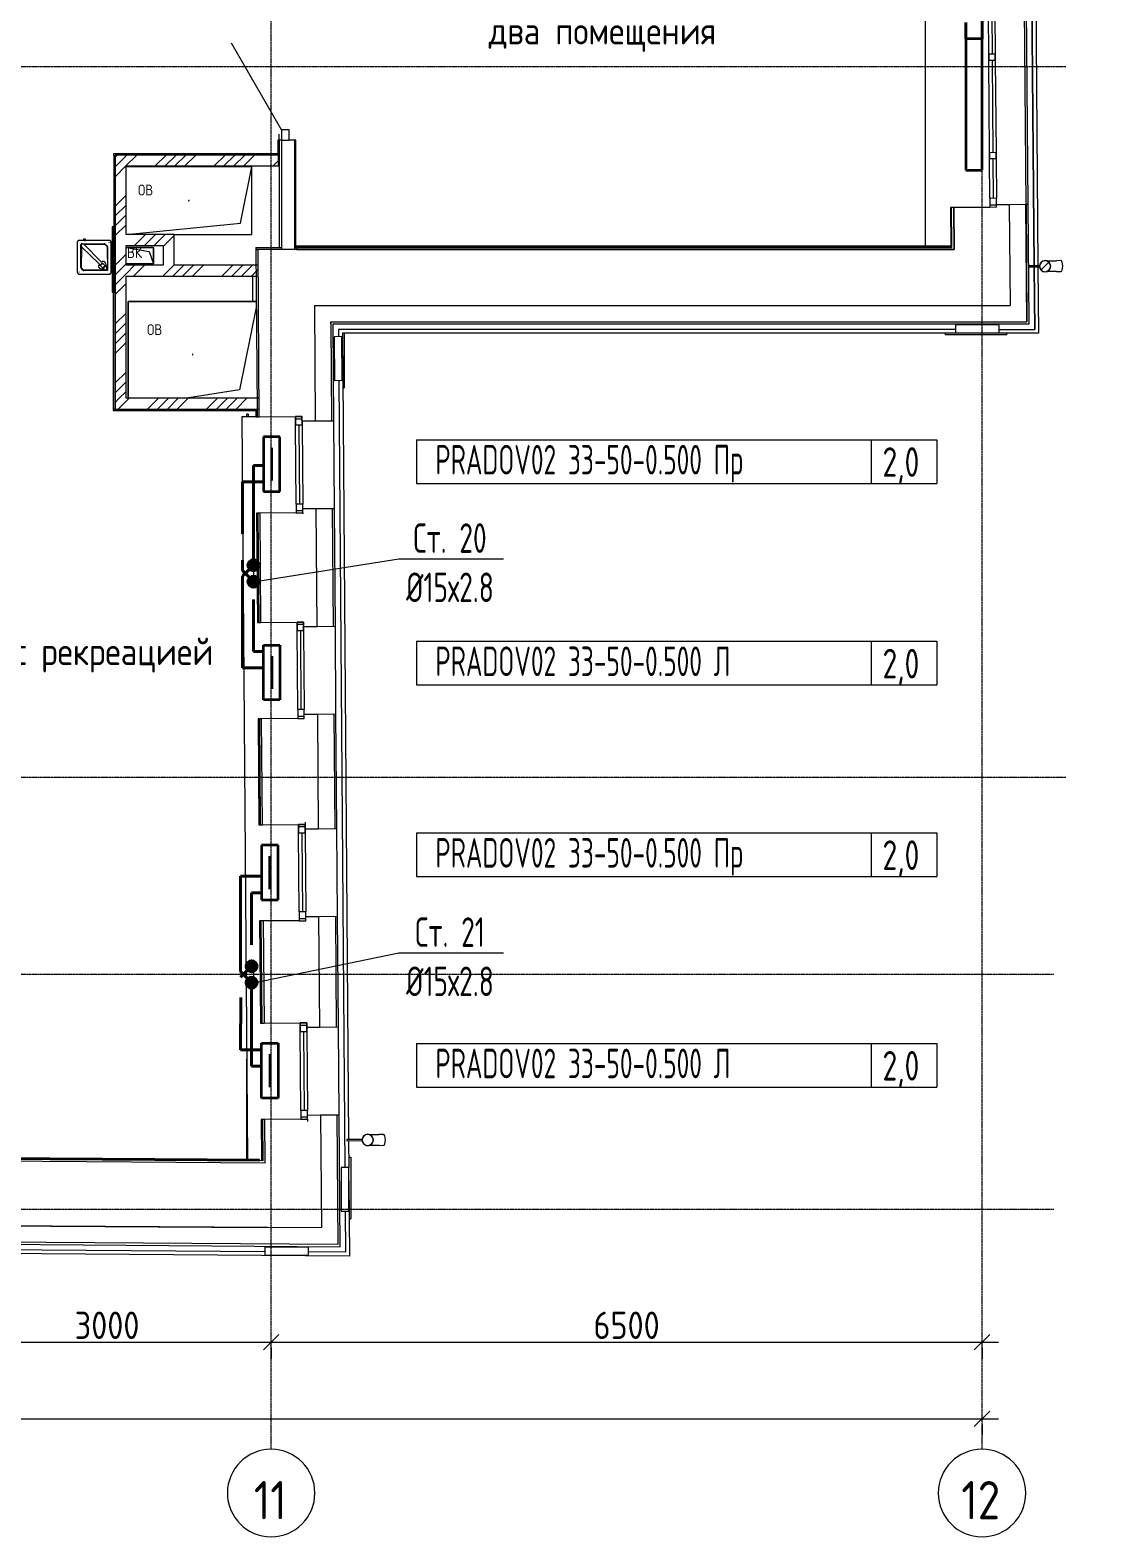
# Model space of a CAD drawing. Header units: millimetres. Extents: x -3929 to 624051, y 52832 to 514950.
# Drawn here: x 217696 to 227394, y 407219 to 420997 of the extents above; entities that cross this region are included whole.
import ezdxf
from ezdxf import colors
from ezdxf.entities.mleader import LeaderData, LeaderLine
from ezdxf.enums import TextEntityAlignment as Align
from ezdxf.math import Vec2, Vec3

# ---------------------------------------------------------------- set-up
doc = ezdxf.new("R2010")
doc.units = ezdxf.units.MM
doc.linetypes.add('ADSK_Линия сетки', pattern=[25, 20, -2.5, 0, -2.5])
doc.linetypes.add('Hidden', pattern=[7.14375, 4.7625, -2.38125])
for name, color, linetype, lineweight in [('_ Окна', 7, 'Continuous', 9), ('Аннотация', 7, 'Continuous', 18), ('Двери', 7, 'Continuous', 9), ('Марки помещений', 7, 'Continuous', 20), ('Обобщенные модели', 7, 'Continuous', 18), ('ОВ-О-Оборудование', 32, 'Continuous', 35), ('ОВ-ТЕКСТ', 7, 'Continuous', 25), ('Окна', 7, 'Continuous', 9), ('Оси', 253, 'Continuous', 9), ('Перекрытие', 7, 'Continuous', 18), ('Размеры', 7, 'Continuous', 9), ('Сантехника', 7, 'Continuous', 18), ('Стены внутренние', 7, 'Continuous', 18), ('Стены наружные', 7, 'Continuous', 18), ('Стены несущие', 7, 'Continuous', 30), ('Стены отделка', 7, 'Continuous', 30), ('Стены перегородки', 7, 'Continuous', 30), ('Стены штриховка', 7, 'Continuous', 9)]:
    doc.layers.add(name, color=color, linetype=linetype, lineweight=lineweight)
for name, color, linetype in [('ПРИБОРЫ', 3, 'Continuous'), ('статистика приборов', 252, 'Continuous'), ('стояки', 7, 'Continuous')]:
    doc.layers.add(name, color=color, linetype=linetype)
doc.layers.add('т11.1', color=1, linetype='Continuous', true_color=0xff0000)
doc.layers.add('т21.1', color=5, linetype='Continuous', true_color=0x0000ff)
doc.styles.add('GOST 2.304', font='CS_Gost2304.shx')
doc.styles.add('GOST Common', font='GOST_Common.ttf', dxfattribs={"width": 0.9, "height": 350})
doc.styles.add('GOST Common_1', font='GOST_Common.ttf', dxfattribs={"width": 0.9, "height": 250})
doc.styles.add('GOST Common_2', font='GOST_Common.ttf', dxfattribs={"width": 0.9, "height": 250})
doc.styles.add('GOST Common_4', font='GOST_Common.ttf', dxfattribs={"width": 0.9, "height": 200})
doc.styles.add('СТИЛЬ', font='simplex.shx', dxfattribs={"width": 0.65})

# ---------------------------------------------------------------- blocks, each defined once
blk = doc.blocks.new('*U2954')
at = {"layer": 'ОВ-О-Оборудование', "color": 32, "ltscale": 0.1, "true_color": 0xcd6928}
for p, q in [((600, 75), (-600, 75)), ((-600, 75), (-600, -75)), ((600, -75), (600, 75)), ((-600, -75), (600, -75))]:
    blk.add_line(p, q, dxfattribs=at)
at = {"layer": 'ОВ-О-Оборудование', "color": 32, "lineweight": 0, "ltscale": 10, "true_color": 0xcd6928, "style": 'GOST 2.304'}
blk.add_attdef('Маркировка', text='', height=180, dxfattribs=at).set_placement((0, -90), align=Align.CENTER)
blk = doc.blocks.new('*U2935')
at = {"layer": 'ОВ-О-Оборудование', "color": 32, "ltscale": 0.1, "true_color": 0xcd6928}
for p, q in [((250, 75), (-250, 75)), ((-250, 75), (-250, -75)), ((-150, 0), (150, 0)), ((250, -75), (250, 75)), ((-250, -75), (250, -75))]:
    blk.add_line(p, q, dxfattribs=at)
blk = doc.blocks.new('_Oblique')
at = {"color": 0, "linetype": 'ByBlock', "lineweight": -2}
blk.add_line((-0.5, -0.5), (0.5, 0.5), dxfattribs=at)
blk = doc.blocks.new('4 этаж')
at = {"layer": '_ Окна', "color": 253, "lineweight": 0}
for p, q in [((417226, 10923), (417229, 10563)), ((417199, 10563), (417259, 10564)), ((417199, 10503), (417199, 10563)), ((417259, 10504), (417199, 10503)), ((417229, 10503), (417236, 9663)), ((417259, 10564), (417259, 10504)), ((417206, 9663), (417266, 9664)), ((417206, 9603), (417206, 9663)), ((417266, 9664), (417266, 9604)), ((417266, 9604), (417206, 9603)), ((417236, 9603), (417239, 9243)), ((417269, 9244), (417209, 9243)), ((417209, 9243), (417210, 9163)), ((417270, 9164), (417269, 9244)), ((417210, 9183), (417270, 9184)), ((417210, 9163), (417270, 9164)), ((410861, 7168), (410860, 7248)), ((410860, 7248), (410920, 7248)), ((410861, 7228), (410921, 7228)), ((410921, 7168), (410861, 7168)), ((410891, 7168), (410897, 6448)), ((410920, 7248), (410921, 7168)), ((410927, 6448), (410867, 6448)), ((410867, 6448), (410867, 6368)), ((410867, 6388), (410927, 6388)), ((410867, 6368), (410927, 6368)), ((410927, 6368), (410927, 6448)), ((410875, 5288), (410875, 5368)), ((410875, 5368), (410935, 5368)), ((410875, 5348), (410935, 5348)), ((410935, 5288), (410875, 5288)), ((410905, 5288), (410911, 4568)), ((410935, 5368), (410935, 5288)), ((410941, 4568), (410881, 4568)), ((410881, 4568), (410881, 4488)), ((410941, 4488), (410941, 4568)), ((410881, 4508), (410941, 4508)), ((410881, 4488), (410941, 4488)), ((410889, 3438), (410889, 3518)), ((410889, 3518), (410949, 3518)), ((410889, 3498), (410949, 3498)), ((410949, 3518), (410949, 3438)), ((410949, 3438), (410889, 3438)), ((410919, 3438), (410925, 2718)), ((410955, 2718), (410895, 2718)), ((410895, 2718), (410895, 2638)), ((410895, 2658), (410955, 2658)), ((410895, 2638), (410955, 2638)), ((410955, 2638), (410955, 2718)), ((410903, 1623), (410903, 1703)), ((410903, 1703), (410963, 1703)), ((410903, 1683), (410963, 1683)), ((410963, 1703), (410963, 1623)), ((410963, 1623), (410903, 1623)), ((410933, 1623), (410939, 903)), ((410969, 903), (410909, 903)), ((410909, 903), (410909, 823)), ((410909, 843), (410969, 843)), ((410969, 823), (410969, 903)), ((410909, 823), (410969, 823))]:
    blk.add_line(p, q, dxfattribs=at)
at = {"layer": 'Двери', "color": 253, "lineweight": 0}
for p, q in [((410732, 9870), (410275, 10662)), ((410802, 9870), (410732, 9870)), ((410732, 9870), (410732, 9775)), ((410802, 9775), (410802, 9870)), ((410732, 9775), (410802, 9775))]:
    blk.add_line(p, q, dxfattribs=at)
at = {"layer": 'Обобщенные модели', "color": 253, "lineweight": 0}
for p, q in [((410461, 9532), (409311, 9532)), ((410461, 9532), (409311, 9532)), ((410358, 9015), (410461, 9532)), ((410461, 8912), (410461, 9532)), ((410461, 8912), (410461, 9532)), ((409311, 8912), (410358, 9015)), ((409751, 8912), (410461, 8912)), ((409751, 8912), (410461, 8912)), ((409311, 8794), (409561, 8794)), ((409311, 8794), (409524, 8757)), ((409561, 8794), (409311, 8794)), ((409524, 8757), (409561, 8644)), ((409561, 8794), (409561, 8644)), ((409561, 8644), (409561, 8794)), ((409561, 8644), (409311, 8644)), ((409311, 8644), (409561, 8644)), ((417544, 8626), (417542, 8626)), ((417542, 8616), (417544, 8616)), ((417663, 8627), (417564, 8626)), ((417564, 8616), (417664, 8617)), ((417727, 8673), (417728, 8673)), ((417728, 8673), (417731, 8673)), ((417730, 8573), (417728, 8573)), ((417733, 8573), (417730, 8573)), ((417731, 8673), (417734, 8673)), ((417736, 8573), (417733, 8573)), ((417734, 8673), (417737, 8673)), ((417739, 8573), (417736, 8573)), ((417737, 8673), (417740, 8673)), ((417742, 8573), (417739, 8573)), ((417740, 8673), (417744, 8673)), ((417746, 8573), (417742, 8573)), ((417744, 8673), (417747, 8673)), ((417750, 8573), (417746, 8573)), ((417747, 8673), (417751, 8673)), ((417754, 8573), (417750, 8573)), ((417751, 8673), (417755, 8673)), ((417758, 8573), (417754, 8573)), ((417755, 8673), (417759, 8673)), ((417762, 8573), (417758, 8573)), ((417759, 8673), (417764, 8673)), ((417766, 8573), (417762, 8573)), ((417764, 8673), (417768, 8673)), ((417771, 8573), (417766, 8573)), ((417768, 8673), (417773, 8673)), ((417776, 8573), (417771, 8573)), ((417773, 8673), (417778, 8673)), ((417781, 8573), (417776, 8573)), ((417778, 8673), (417783, 8673)), ((417786, 8573), (417781, 8573)), ((417783, 8673), (417788, 8673)), ((417791, 8573), (417786, 8573)), ((417788, 8673), (417793, 8673)), ((417796, 8573), (417791, 8573)), ((417793, 8673), (417799, 8673)), ((417802, 8573), (417796, 8573)), ((417799, 8673), (417804, 8673)), ((417807, 8573), (417802, 8573)), ((417804, 8673), (417810, 8673)), ((417813, 8573), (417807, 8573)), ((417810, 8673), (417815, 8673)), ((417818, 8573), (417813, 8573)), ((417815, 8673), (417818, 8673)), ((417860, 8674), (417818, 8673)), ((417818, 8573), (417861, 8574)), ((409331, 7415), (409331, 8300)), ((409331, 8300), (410502, 8300)), ((410502, 8300), (409331, 8300)), ((409331, 8300), (409331, 7415)), ((410503, 8259), (410349, 7492)), ((410349, 7492), (409863, 7415)), ((411470, 637), (411331, 636)), ((411331, 636), (411331, 626)), ((411331, 626), (411470, 627)), ((411533, 683), (411535, 683)), ((411536, 583), (411534, 583)), ((411535, 683), (411537, 683)), ((411539, 583), (411536, 583)), ((411537, 683), (411540, 683)), ((411542, 583), (411539, 583)), ((411540, 683), (411543, 683)), ((411545, 583), (411542, 583)), ((411543, 683), (411547, 683)), ((411549, 583), (411545, 583)), ((411547, 683), (411550, 683)), ((411552, 583), (411549, 583)), ((411550, 683), (411554, 683)), ((411556, 583), (411552, 583)), ((411554, 683), (411558, 683)), ((411560, 583), (411556, 583)), ((411558, 683), (411562, 683)), ((411564, 583), (411560, 583)), ((411562, 683), (411566, 683)), ((411568, 583), (411564, 583)), ((411566, 683), (411570, 683)), ((411573, 583), (411568, 583)), ((411570, 683), (411575, 683)), ((411577, 583), (411573, 583)), ((411575, 683), (411579, 683)), ((411582, 583), (411577, 583)), ((411579, 683), (411584, 683)), ((411587, 583), (411582, 583)), ((411584, 683), (411589, 683)), ((411592, 583), (411587, 583)), ((411589, 683), (411594, 683)), ((411597, 583), (411592, 583)), ((411594, 683), (411600, 683)), ((411603, 583), (411597, 583)), ((411600, 683), (411605, 683)), ((411608, 583), (411603, 583)), ((411605, 683), (411610, 683)), ((411613, 583), (411608, 583)), ((411610, 683), (411616, 683)), ((411619, 583), (411613, 583)), ((411616, 683), (411622, 683)), ((411625, 583), (411619, 583)), ((411622, 683), (411624, 683)), ((411666, 684), (411624, 683)), ((411625, 583), (411667, 584))]:
    blk.add_line(p, q, dxfattribs=at)
at = {"layer": 'Обобщенные модели', "color": 253, "linetype": 'Continuous', "lineweight": 0}
blk.add_line((417678, 8590), (417748, 8659), dxfattribs=at)
at = {"layer": 'Обобщенные модели', "color": 253, "lineweight": 0}
for centre, radius, start, end in [((409886, 9222), 2.5, 90, 270), ((409886, 9222), 2.5, 90, 195), ((409886, 9222), 2.5, 270, 90), ((409886, 9222), 2.5, 330, 90), ((409886, 9222), 2.5, 285, 300), ((409436, 8719), 2.5, 90, 270), ((409436, 8719), 2.5, 105, 180), ((409436, 8719), 2.5, 210, 270), ((409436, 8719), 2.5, 270, 90), ((409436, 8719), 2.5, 330, 75), ((417714, 8622), 52, 0.4634, 180.4634), ((417714, 8622), 52, 180.4634, 0.4634), ((417714, 8622), 50, 0.4634, 180.4634), ((417714, 8622), 50, 180.4634, 0.4634), ((409921, 7815), 2.5, 0, 180), ((409921, 7815), 2.5, 120, 180), ((409921, 7815), 2.5, 180, 0), ((409921, 7815), 2.5, 240, 345), ((409921, 7815), 2.5, 15, 90), ((411521, 633), 52, 0.4348, 180.4348), ((411521, 633), 52, 180.4348, 0.4348), ((411521, 633), 50, 0.4348, 180.4348), ((411521, 633), 50, 180.4348, 0.4348)]:
    blk.add_arc(centre, radius, start, end, dxfattribs=at)
for centre, start_param, end_param in [((417860, 8624), 4.712389, 6.283185), ((417860, 8624), 3.141593, 4.712389), ((411667, 634), 4.712389, 6.283185), ((411667, 634), 3.141593, 4.712389)]:
    blk.add_ellipse(centre, major_axis=(-0.4, 50), ratio=0.309017, start_param=start_param, end_param=end_param, dxfattribs=at)
at = {"layer": 'Окна', "color": 253, "lineweight": 0}
for p, q in [((417199, 10563), (417196, 10923)), ((417256, 10924), (417259, 10564)), ((417199, 10563), (417199, 10503)), ((417206, 9663), (417199, 10503)), ((417259, 10504), (417259, 10564)), ((417259, 10504), (417266, 9664)), ((417206, 9663), (417206, 9603)), ((417266, 9604), (417266, 9664)), ((417209, 9243), (417206, 9603)), ((417266, 9604), (417269, 9244)), ((417209, 9243), (417210, 9163)), ((417270, 9164), (417269, 9244)), ((417210, 9163), (417270, 9164)), ((410920, 7248), (410860, 7248)), ((410860, 7248), (410861, 7168)), ((410867, 6448), (410861, 7168)), ((410921, 7168), (410920, 7248)), ((410921, 7168), (410927, 6448)), ((410867, 6448), (410867, 6368)), ((410867, 6368), (410927, 6368)), ((410927, 6368), (410927, 6448)), ((410935, 5368), (410875, 5368)), ((410875, 5368), (410875, 5288)), ((410881, 4568), (410875, 5288)), ((410935, 5288), (410935, 5368)), ((410935, 5288), (410941, 4568)), ((410881, 4568), (410881, 4488)), ((410941, 4488), (410941, 4568)), ((410881, 4488), (410941, 4488)), ((410949, 3518), (410889, 3518)), ((410889, 3518), (410889, 3438)), ((410949, 3438), (410949, 3518)), ((410895, 2718), (410889, 3438)), ((410949, 3438), (410955, 2718)), ((410895, 2718), (410895, 2638)), ((410895, 2638), (410955, 2638)), ((410955, 2638), (410955, 2718)), ((410963, 1703), (410903, 1703)), ((410903, 1703), (410903, 1623)), ((410963, 1623), (410963, 1703)), ((410909, 903), (410903, 1623)), ((410963, 1623), (410969, 903)), ((410909, 903), (410909, 823)), ((410969, 823), (410969, 903)), ((410909, 823), (410969, 823))]:
    blk.add_line(p, q, dxfattribs=at)
at = {"layer": 'Оси', "color": 253, "linetype": 'ADSK_Линия сетки', "lineweight": 0}
for p, q in [((410638, -2196), (410638, 46378)), ((417138, -2196), (417138, 46378)), ((351674, 10450), (417904, 10450)), ((351674, 3950), (417904, 3950)), ((351674, 2150), (417793, 2150)), ((351674, 0), (417793, 0))]:
    blk.add_line(p, q, dxfattribs=at)
at = {"layer": 'Оси', "color": 253, "lineweight": 0}
for centre, start, end in [((410638, -2596), 0, 180), ((417138, -2596), 0, 180), ((410638, -2596), 180, 0), ((417138, -2596), 180, 0)]:
    blk.add_arc(centre, 400, start, end, dxfattribs=at)
at = {"layer": 'Перекрытие', "color": 253, "lineweight": 0}
for p, q in [((416618, 14861), (416618, 8806)), ((410712, 9775), (410712, 9830)), ((416863, 9159), (416863, 9163)), ((416863, 9163), (417210, 9163)), ((410472, 8300), (410471, 8532)), ((410498, 7245), (410370, 7244)), ((410370, 7244), (410422, 454))]:
    blk.add_line(p, q, dxfattribs=at)
at = {"layer": 'Размеры', "color": 253, "lineweight": 0}
for p, q in [((407488, -1217), (410788, -1217)), ((410488, -1217), (417288, -1217)), ((410638, -1267), (410638, -1367)), ((410638, -1267), (410638, -1367)), ((417138, -1267), (417138, -1367)), ((355138, -1917), (417288, -1917)), ((417138, -1967), (417138, -2067))]:
    blk.add_line(p, q, dxfattribs=at)
at = {"layer": 'Сантехника', "color": 253, "lineweight": 0}
for p, q in [((408867, 8844), (408866, 8843)), ((408866, 8843), (408866, 8842)), ((408866, 8842), (408866, 8841)), ((408866, 8841), (408866, 8840)), ((408866, 8840), (408866, 8839)), ((408866, 8839), (408866, 8839)), ((408866, 8839), (408866, 8838)), ((408866, 8838), (408866, 8570)), ((408868, 8847), (408867, 8846)), ((408867, 8846), (408867, 8845)), ((408867, 8845), (408867, 8844)), ((408867, 8844), (408867, 8844)), ((408869, 8848), (408868, 8848)), ((408868, 8848), (408868, 8847)), ((408870, 8850), (408869, 8850)), ((408869, 8850), (408869, 8849)), ((408869, 8849), (408869, 8848)), ((408871, 8852), (408870, 8851)), ((408870, 8851), (408870, 8850)), ((408872, 8853), (408871, 8852)), ((408871, 8852), (408871, 8852)), ((408873, 8854), (408872, 8853)), ((408874, 8855), (408873, 8854)), ((408873, 8854), (408873, 8854)), ((408875, 8856), (408874, 8855)), ((408874, 8855), (408874, 8855)), ((408876, 8856), (408875, 8856)), ((408877, 8857), (408876, 8856)), ((408878, 8857), (408877, 8857)), ((408877, 8857), (408877, 8857)), ((408879, 8858), (408878, 8857)), ((408880, 8858), (408879, 8858)), ((408881, 8859), (408880, 8858)), ((408880, 8858), (408880, 8858)), ((408882, 8859), (408881, 8859)), ((408883, 8859), (408882, 8859)), ((408884, 8859), (408883, 8859)), ((408885, 8859), (408884, 8859)), ((408886, 8859), (408885, 8859)), ((408885, 8859), (408885, 8859)), ((408885, 8841), (408887, 8841)), ((408887, 8859), (408886, 8859)), ((409155, 8859), (408887, 8859)), ((408899, 8611), (408899, 8820)), ((408901, 8820), (408901, 8812)), ((408908, 8828), (409112, 8828)), ((408908, 8828), (408909, 8827)), ((408909, 8827), (408908, 8828)), ((408911, 8827), (408908, 8827)), ((408912, 8827), (408911, 8827)), ((408913, 8827), (408912, 8827)), ((408912, 8827), (408912, 8827)), ((408914, 8827), (408913, 8827)), ((408927, 8822), (408914, 8827)), ((408914, 8827), (408914, 8827)), ((408914, 8827), (408914, 8827)), ((408921, 8859), (408920, 8859)), ((408921, 8869), (408921, 8869)), ((408921, 8869), (408921, 8868)), ((408931, 8869), (408921, 8869)), ((408931, 8869), (408921, 8869)), ((408921, 8868), (408921, 8868)), ((408921, 8868), (408921, 8867)), ((408931, 8868), (408921, 8868)), ((408931, 8868), (408921, 8868)), ((408921, 8867), (408921, 8867)), ((408921, 8867), (408921, 8866)), ((408931, 8867), (408921, 8867)), ((408931, 8867), (408921, 8867)), ((408921, 8866), (408921, 8865)), ((408931, 8866), (408921, 8866)), ((408921, 8865), (408921, 8865)), ((408921, 8865), (408921, 8864)), ((408931, 8865), (408921, 8865)), ((408931, 8865), (408921, 8865)), ((408921, 8864), (408921, 8864)), ((408921, 8864), (408921, 8863)), ((408931, 8864), (408921, 8864)), ((408931, 8864), (408921, 8864)), ((408921, 8863), (408921, 8862)), ((408931, 8863), (408921, 8863)), ((408921, 8862), (408921, 8862)), ((408921, 8862), (408921, 8861)), ((408931, 8862), (408921, 8862)), ((408931, 8862), (408921, 8862)), ((408921, 8861), (408921, 8861)), ((408921, 8861), (408921, 8860)), ((408931, 8861), (408921, 8861)), ((408931, 8861), (408921, 8861)), ((408921, 8860), (408921, 8859)), ((408931, 8860), (408921, 8860)), ((408921, 8859), (408922, 8859)), ((408923, 8869), (408931, 8869)), ((408928, 8859), (408925, 8859)), ((408927, 8822), (409112, 8824)), ((409083, 8661), (408927, 8822)), ((408928, 8859), (408933, 8859)), ((408928, 8859), (408933, 8859)), ((408931, 8869), (408938, 8869)), ((408940, 8869), (408931, 8869)), ((408940, 8869), (408931, 8869)), ((408940, 8868), (408931, 8868)), ((408940, 8868), (408931, 8868)), ((408940, 8867), (408931, 8867)), ((408940, 8867), (408931, 8867)), ((408940, 8866), (408931, 8866)), ((408940, 8865), (408931, 8865)), ((408940, 8865), (408931, 8865)), ((408940, 8864), (408931, 8864)), ((408940, 8864), (408931, 8864)), ((408940, 8863), (408931, 8863)), ((408940, 8862), (408931, 8862)), ((408940, 8862), (408931, 8862)), ((408940, 8861), (408931, 8861)), ((408940, 8861), (408931, 8861)), ((408940, 8860), (408931, 8860)), ((408936, 8859), (408933, 8859)), ((408939, 8859), (408940, 8859)), ((408940, 8869), (408940, 8869)), ((408940, 8868), (408940, 8869)), ((408940, 8868), (408940, 8868)), ((408940, 8867), (408940, 8868)), ((408940, 8867), (408940, 8867)), ((408940, 8866), (408940, 8867)), ((408940, 8865), (408940, 8866)), ((408940, 8865), (408940, 8865)), ((408940, 8864), (408940, 8865)), ((408940, 8864), (408940, 8864)), ((408940, 8863), (408940, 8864)), ((408940, 8862), (408940, 8863)), ((408940, 8862), (408940, 8862)), ((408940, 8861), (408940, 8862)), ((408940, 8861), (408940, 8861)), ((408940, 8860), (408940, 8861)), ((408940, 8859), (408940, 8860)), ((408942, 8859), (408940, 8859)), ((409119, 8821), (409136, 8805)), ((409122, 8824), (409139, 8808)), ((409156, 8859), (409155, 8859)), ((409155, 8859), (409155, 8859)), ((409157, 8859), (409156, 8859)), ((409158, 8859), (409157, 8859)), ((409159, 8859), (409158, 8859)), ((409158, 8839), (409158, 8841)), ((409160, 8859), (409159, 8859)), ((409159, 8859), (409159, 8859)), ((409159, 8841), (409161, 8841)), ((409161, 8859), (409160, 8859)), ((409162, 8858), (409161, 8859)), ((409161, 8841), (409161, 8840)), ((409163, 8858), (409162, 8858)), ((409164, 8857), (409163, 8858)), ((409163, 8858), (409163, 8858)), ((409165, 8857), (409164, 8857)), ((409166, 8857), (409165, 8857)), ((409166, 8856), (409166, 8857)), ((409167, 8856), (409166, 8856)), ((409168, 8855), (409167, 8856)), ((409169, 8854), (409168, 8855)), ((409168, 8855), (409168, 8855)), ((409170, 8853), (409169, 8854)), ((409171, 8852), (409170, 8853)), ((409170, 8853), (409170, 8853)), ((409172, 8851), (409171, 8852)), ((409171, 8852), (409171, 8852)), ((409172, 8850), (409172, 8851)), ((409173, 8850), (409172, 8850)), ((409173, 8849), (409173, 8850)), ((409174, 8848), (409173, 8849)), ((409174, 8847), (409174, 8848)), ((409175, 8846), (409174, 8847)), ((409174, 8847), (409174, 8847)), ((409175, 8845), (409175, 8846)), ((409175, 8844), (409175, 8845)), ((409175, 8843), (409175, 8844)), ((409176, 8843), (409175, 8843)), ((409176, 8842), (409176, 8843)), ((409176, 8841), (409176, 8842)), ((409176, 8840), (409176, 8841)), ((409176, 8839), (409176, 8840)), ((409176, 8838), (409176, 8839)), ((409176, 8570), (409176, 8838)), ((408901, 8812), (408901, 8812)), ((408901, 8812), (408901, 8811)), ((408901, 8811), (408901, 8810)), ((408901, 8810), (408901, 8810)), ((408901, 8810), (408901, 8810)), ((408901, 8810), (408901, 8809)), ((408901, 8809), (408906, 8797)), ((408904, 8611), (408906, 8797)), ((408906, 8797), (409065, 8643)), ((409139, 8798), (409141, 8585)), ((409143, 8798), (409143, 8583)), ((408866, 8570), (408866, 8570)), ((408866, 8570), (408866, 8569)), ((408866, 8569), (408866, 8568)), ((408866, 8568), (408866, 8567)), ((408866, 8567), (408866, 8566)), ((408866, 8566), (408867, 8565)), ((408867, 8565), (408867, 8565)), ((408867, 8565), (408867, 8564)), ((408867, 8564), (408867, 8563)), ((408867, 8563), (408868, 8562)), ((408868, 8562), (408868, 8561)), ((408868, 8561), (408868, 8561)), ((408868, 8561), (408869, 8560)), ((408869, 8560), (408869, 8559)), ((408869, 8559), (408870, 8559)), ((408870, 8559), (408870, 8558)), ((408870, 8558), (408871, 8557)), ((408871, 8557), (408871, 8557)), ((408871, 8557), (408872, 8556)), ((408872, 8556), (408872, 8555)), ((408872, 8555), (408873, 8555)), ((408873, 8555), (408874, 8554)), ((408874, 8554), (408874, 8554)), ((408874, 8554), (408875, 8553)), ((408875, 8553), (408876, 8553)), ((408876, 8553), (408876, 8552)), ((408876, 8552), (408877, 8552)), ((408877, 8552), (408878, 8552)), ((408878, 8552), (408879, 8551)), ((408879, 8551), (408879, 8551)), ((408879, 8551), (408880, 8551)), ((408880, 8551), (408881, 8550)), ((408881, 8569), (408881, 8568)), ((408881, 8550), (408882, 8550)), ((408883, 8567), (408882, 8567)), ((408882, 8550), (408883, 8550)), ((408883, 8550), (408883, 8550)), ((408883, 8550), (408884, 8550)), ((408884, 8570), (408884, 8568)), ((408884, 8550), (408885, 8550)), ((408885, 8550), (408886, 8549)), ((408886, 8549), (408887, 8549)), ((408887, 8549), (409155, 8549)), ((408887, 8549), (408887, 8549)), ((408917, 8587), (408904, 8601)), ((408920, 8590), (408906, 8604)), ((409141, 8585), (408927, 8587)), ((409143, 8583), (408927, 8583)), ((409071, 8604), (409104, 8589)), ((409075, 8631), (409079, 8636)), ((409075, 8630), (409075, 8631)), ((409075, 8629), (409075, 8630)), ((409075, 8628), (409075, 8629)), ((409075, 8629), (409075, 8629)), ((409075, 8628), (409078, 8625)), ((409076, 8628), (409075, 8628)), ((409079, 8625), (409076, 8628)), ((409079, 8636), (409084, 8642)), ((409084, 8642), (409089, 8646)), ((409096, 8609), (409088, 8616)), ((409089, 8646), (409095, 8650)), ((409095, 8650), (409096, 8650)), ((409096, 8650), (409096, 8650)), ((409096, 8650), (409097, 8650)), ((409097, 8607), (409096, 8609)), ((409100, 8647), (409097, 8650)), ((409097, 8650), (409097, 8650)), ((409097, 8650), (409098, 8650)), ((409106, 8598), (409097, 8607)), ((409098, 8650), (409100, 8647)), ((409107, 8594), (409102, 8610)), ((409103, 8611), (409114, 8623)), ((409115, 8621), (409104, 8609)), ((409104, 8608), (409108, 8593)), ((409107, 8594), (409108, 8593)), ((409108, 8639), (409111, 8635)), ((409108, 8592), (409124, 8589)), ((409109, 8638), (409117, 8630)), ((409115, 8623), (409131, 8619)), ((409132, 8618), (409116, 8622)), ((409117, 8630), (409118, 8628)), ((409118, 8628), (409127, 8619)), ((409137, 8621), (409122, 8655)), ((409125, 8589), (409137, 8601)), ((409132, 8618), (409131, 8619)), ((409137, 8602), (409133, 8618)), ((409141, 8585), (409143, 8583)), ((409155, 8549), (409156, 8549)), ((409157, 8567), (409156, 8567)), ((409156, 8549), (409157, 8549)), ((409157, 8549), (409158, 8550)), ((409158, 8550), (409158, 8550)), ((409158, 8550), (409159, 8550)), ((409159, 8550), (409160, 8550)), ((409160, 8550), (409161, 8550)), ((409161, 8550), (409162, 8550)), ((409162, 8550), (409162, 8551)), ((409162, 8551), (409163, 8551)), ((409163, 8551), (409164, 8551)), ((409164, 8551), (409165, 8552)), ((409165, 8552), (409166, 8553)), ((409165, 8552), (409165, 8552)), ((409166, 8553), (409167, 8553)), ((409167, 8553), (409168, 8554)), ((409168, 8554), (409169, 8555)), ((409168, 8554), (409168, 8554)), ((409169, 8555), (409170, 8556)), ((409169, 8555), (409169, 8555)), ((409170, 8556), (409171, 8556)), ((409171, 8557), (409172, 8558)), ((409171, 8556), (409171, 8557)), ((409172, 8558), (409173, 8559)), ((409172, 8558), (409172, 8558)), ((409173, 8560), (409174, 8561)), ((409173, 8559), (409173, 8560)), ((409174, 8562), (409175, 8563)), ((409174, 8561), (409174, 8562)), ((409174, 8561), (409174, 8561)), ((409175, 8565), (409176, 8566)), ((409175, 8564), (409175, 8565)), ((409175, 8563), (409175, 8564)), ((409175, 8564), (409175, 8564)), ((409176, 8569), (409176, 8570)), ((409176, 8570), (409176, 8570)), ((409176, 8568), (409176, 8569)), ((409176, 8569), (409176, 8569)), ((409176, 8567), (409176, 8568)), ((409176, 8566), (409176, 8567))]:
    blk.add_line(p, q, dxfattribs=at)
for centre, radius, start, end in [((408887, 8838), 21, 143.4282, 180), ((408887, 8838), 21, 113.6771, 135.815), ((408884, 8844), 13, 122.0346, 132.0601), ((408887, 8838), 21, 102.5039, 111.3737), ((408887, 8838), 21, 90, 97.6172), ((408908, 8820), 8.25, 90, 180), ((408908, 8820), 7.05, 90, 180), ((409112, 8814), 14, 45, 90), ((409155, 8838), 21, 50.284, 90), ((409155, 8838), 21, 23.6771, 45.815), ((409155, 8838), 21, 12.5039, 21.3737), ((409155, 8838), 21, 0, 7.6172), ((409129, 8798), 14, 0, 45), ((408887, 8570), 21, 180, 187.6172), ((408887, 8570), 21, 192.5039, 201.3737), ((408887, 8570), 21, 203.6771, 225.815), ((408887, 8570), 21, 230.284, 270), ((408913, 8611), 14, 180, 225), ((408927, 8597), 14, 225, 270), ((409155, 8570), 21, 270, 277.6172), ((409155, 8570), 21, 282.5039, 291.3737), ((409155, 8570), 21, 293.6771, 315.815), ((409158, 8565), 13, 302.0346, 312.0601), ((409155, 8570), 21, 323.9012, 0)]:
    blk.add_arc(centre, radius, start, end, dxfattribs=at)
for centre, major_axis, ratio, start_param, end_param in [((409102, 8624), (22.7, 22.7), 0.669131, 1.125389, 2.016204), ((409081, 8627), (2.12, 2.12), 0.669131, 2.016204, 3.199065), ((408857, 8386), (231, 231), 0.669131, 0, 0.057472), ((409098, 8645), (2.12, 2.12), 0.669131, 6.225713, 7.408574), ((409340, 8869), (231, 231), 0.669131, 3.08412, 3.141593), ((409103, 8610), (0.707, 0.707), 0.951057, 1.595877, 2.643074), ((409104, 8609), (0.707, 0.707), 0.951057, 1.595877, 2.643074), ((409120, 8605), (10.9, 10.9), 0.951057, 1.570796, 4.712389), ((409109, 8593), (0.691, 0.691), 0.951057, 2.643074, 3.690272), ((409120, 8605), (10.9, 10.9), 0.951057, 4.712389, 7.853982), ((409115, 8622), (0.707, 0.707), 0.951057, 0.548679, 1.595877), ((409116, 8621), (0.707, 0.707), 0.951057, 0.548679, 1.595877), ((409124, 8590), (0.707, 0.707), 0.951057, 3.690272, 4.737469), ((409132, 8617), (0.707, 0.707), 0.951057, 5.784667, 6.831864), ((409136, 8602), (0.707, 0.707), 0.951057, 4.737469, 5.784667)]:
    blk.add_ellipse(centre, major_axis=major_axis, ratio=ratio, start_param=start_param, end_param=end_param, dxfattribs=at)
for points in [[(409112, 8824), (409113, 8824), (409115, 8824), (409117, 8823), (409119, 8822), (409119, 8821)], [(409136, 8805), (409136, 8805), (409137, 8803), (409138, 8801), (409138, 8799), (409139, 8798)], [(408906, 8604), (408906, 8604), (408905, 8606), (408904, 8608), (408904, 8610), (408904, 8611)], [(408927, 8587), (408926, 8587), (408925, 8587), (408922, 8588), (408921, 8589), (408920, 8590)], [(409060, 8618), (409060, 8617), (409061, 8614), (409063, 8610), (409067, 8606), (409069, 8605), (409071, 8604)], [(409122, 8655), (409121, 8656), (409119, 8659), (409116, 8662), (409112, 8665), (409107, 8666), (409102, 8666), (409098, 8666), (409093, 8664), (409091, 8662), (409090, 8661)]]:
    blk.add_open_spline(points, degree=3, dxfattribs=at)
for points, knots in [([(409065, 8636), (409064, 8635), (409062, 8632), (409060, 8628), (409059, 8623), (409059, 8620), (409059, 8619)], [-1, -1, -1, -1, -0.875, -0.75, -0.625, -0.5186989, -0.5186989, -0.5186989, -0.5186989]), ([(409065, 8643), (409066, 8642), (409066, 8641), (409066, 8639), (409066, 8638), (409066, 8637), (409065, 8636)], [-1, -1, -1, -1, -0.666667, -0.5, -0.333333, 0, 0, 0, 0]), ([(409090, 8661), (409089, 8660), (409088, 8660), (409086, 8659), (409085, 8660), (409084, 8660), (409083, 8661)], [-1, -1, -1, -1, -0.666667, -0.5, -0.333333, 0, 0, 0, 0]), ([(409104, 8589), (409106, 8588), (409110, 8587), (409117, 8586), (409121, 8588), (409124, 8589)], [-1, -1, -1, -1, -0.9, -0.8, -0.6559474, -0.6559474, -0.6559474, -0.6559474]), ([(409126, 8590), (409126, 8590), (409130, 8592), (409134, 8596), (409136, 8600), (409136, 8601)], [-0.6261625, -0.6261625, -0.6261625, -0.6261625, -0.6, -0.4, -0.3568135, -0.3568135, -0.3568135, -0.3568135]), ([(409137, 8602), (409137, 8603), (409138, 8605), (409139, 8610), (409139, 8616), (409137, 8619), (409137, 8621)], [-0.3326134, -0.3326134, -0.3326134, -0.3326134, -0.3, -0.2, -0.1, 0, 0, 0, 0])]:
    blk.add_open_spline(points, degree=3, knots=knots, dxfattribs=at)
at = {"layer": 'Стены внутренние', "color": 253, "linetype": 'Continuous', "lineweight": 0}
blk.add_line((409200, 8218), (409196, 8225), dxfattribs=at)
at = {"layer": 'Стены внутренние', "color": 253, "lineweight": 0}
for p, q in [((410415, 7244), (410415, 7270)), ((410427, 7270), (410415, 7270)), ((410427, 7270), (410427, 7244)), ((410415, 455), (410415, 1374))]:
    blk.add_line(p, q, dxfattribs=at)
at = {"layer": 'Стены наружные', "color": 253, "lineweight": 0}
for p, q in [((417547, 16950), (417614, 8626)), ((417614, 8626), (417547, 16950)), ((417582, 16951), (417649, 8627)), ((417523, 10981), (417537, 9186)), ((417540, 9186), (417525, 10981)), ((417560, 9186), (417545, 10981)), ((417614, 8617), (417619, 8044)), ((417619, 8044), (417614, 8617)), ((417649, 8617), (417654, 8009)), ((416895, 8044), (411254, 8044)), ((411254, 8044), (411255, 7979)), ((417654, 8009), (411290, 8009)), ((411290, 8009), (411346, 636)), ((411305, 8010), (411305, 7509)), ((416804, 7994), (416804, 8009)), ((417364, 7994), (416804, 7994)), ((417295, 8044), (417619, 8044)), ((417364, 7994), (417364, 8009)), ((417569, 8094), (417568, 8114)), ((411258, 7579), (411313, 382)), ((411293, 7509), (411305, 7509)), ((411217, 6405), (411211, 7210)), ((411231, 4526), (411225, 5330)), ((411245, 2676), (411239, 3481)), ((411259, 861), (411253, 1666)), ((411346, 626), (411348, 382)), ((411347, 474), (411368, 474)), ((411368, 474), (411368, -87)), ((411349, 259), (411354, -429)), ((411316, -18), (411318, -394)), ((411351, -87), (411368, -87)), ((411354, -429), (403034, -371)), ((410581, -389), (403908, -342)), ((411318, -394), (410981, -391))]:
    blk.add_line(p, q, dxfattribs=at)
at = {"layer": 'Стены несущие', "color": 253, "lineweight": 0}
for p, q in [((409211, 9639), (409211, 7315)), ((410706, 9639), (409211, 9639)), ((409311, 8912), (409311, 9539)), ((409311, 9539), (410706, 9539)), ((410706, 9539), (410706, 9639)), ((417210, 9163), (416880, 9160)), ((416880, 9160), (416883, 8774)), ((416883, 8774), (416880, 9159)), ((417390, 9185), (417270, 9184)), ((417270, 9163), (417270, 9164)), ((417387, 9184), (417387, 9184)), ((417387, 9184), (417395, 8264)), ((417387, 9184), (417390, 9184)), ((417390, 9184), (417390, 9185)), ((409751, 8912), (409311, 8912)), ((409751, 8632), (409751, 8912)), ((409311, 8632), (409311, 8812)), ((409311, 8812), (409651, 8812)), ((409651, 8812), (409651, 8632)), ((410530, 7245), (410519, 8774)), ((416883, 8774), (410519, 8774)), ((409651, 8632), (409311, 8632)), ((410520, 8632), (409751, 8632)), ((410520, 8532), (410520, 8632)), ((409311, 8532), (410520, 8532)), ((409311, 7415), (409311, 8532)), ((411033, 8264), (417395, 8264)), ((411033, 8264), (411041, 7209)), ((409211, 7315), (410530, 7315)), ((410529, 7415), (409311, 7415)), ((410530, 7245), (410860, 7248)), ((410921, 7208), (411041, 7209)), ((410867, 6368), (410537, 6365)), ((410545, 5365), (410537, 6365)), ((411047, 6404), (410927, 6403)), ((410927, 6368), (410927, 6357)), ((411047, 6404), (411055, 5329)), ((410545, 5365), (410875, 5368)), ((410935, 5328), (411055, 5329)), ((410881, 4488), (410551, 4485)), ((410559, 3515), (410551, 4485)), ((411061, 4524), (410941, 4523)), ((411061, 4524), (411069, 3479)), ((410559, 3515), (410889, 3518)), ((410949, 3538), (410949, 3518)), ((410949, 3478), (411069, 3479)), ((410895, 2638), (410565, 2635)), ((410565, 2635), (410573, 1700)), ((411075, 2674), (410955, 2673)), ((411083, 1664), (411075, 2674)), ((410573, 1700), (410903, 1703)), ((410963, 1663), (411083, 1664)), ((411089, 859), (410969, 858)), ((411089, 859), (411097, -165)), ((410909, 823), (410579, 820)), ((410582, 421), (410579, 820)), ((410969, 823), (410969, 803)), ((410582, 421), (403793, 469)), ((403287, -117), (410587, -169)), ((410587, -169), (411097, -165))]:
    blk.add_line(p, q, dxfattribs=at)
at = {"layer": 'Стены отделка', "color": 253, "lineweight": 0}
for p, q in [((410700, 9651), (409197, 9651)), ((409197, 9651), (409197, 9639)), ((410732, 9775), (410700, 9775)), ((410700, 9775), (410700, 9651)), ((410712, 9651), (410712, 8794)), ((410864, 9775), (410852, 9775)), ((410864, 8806), (410864, 9775)), ((409197, 9639), (409199, 9639)), ((409199, 9639), (409199, 8984)), ((410706, 9639), (410712, 9639)), ((416880, 9160), (416848, 9160)), ((416848, 9160), (416851, 8806)), ((416860, 9160), (416860, 9159)), ((416880, 9159), (416880, 9160)), ((417387, 9185), (417387, 9184)), ((417537, 9186), (417390, 9185)), ((417546, 8114), (417537, 9186)), ((417540, 9186), (417548, 8114)), ((417560, 9186), (417540, 9186)), ((417568, 8114), (417560, 9186)), ((409199, 8984), (409183, 8984)), ((409183, 8984), (409183, 8384)), ((410499, 8794), (410499, 8774)), ((410499, 8794), (410732, 8794)), ((410519, 8774), (410499, 8774)), ((410499, 8774), (410510, 7315)), ((410499, 8774), (410519, 8774)), ((410852, 8794), (416863, 8794)), ((416851, 8806), (410864, 8806)), ((410872, 8794), (410872, 8774)), ((410872, 8774), (416863, 8774)), ((416863, 8794), (416863, 8804)), ((416863, 8774), (416883, 8774)), ((409183, 8384), (409194, 8384)), ((409194, 8384), (409194, 7303)), ((411184, 8114), (411184, 8094)), ((411184, 8114), (417548, 8114)), ((411184, 8094), (411184, 8114)), ((411204, 8094), (417568, 8094)), ((411211, 7210), (411204, 8094)), ((416895, 8086), (416894, 8016)), ((416894, 8016), (417294, 8013)), ((417295, 8083), (416895, 8086)), ((417294, 8013), (417295, 8083)), ((417568, 8094), (417568, 8114)), ((411283, 7979), (411213, 7978)), ((411213, 7978), (411216, 7578)), ((411286, 7579), (411283, 7979)), ((411216, 7578), (411286, 7579)), ((409194, 7303), (410498, 7303)), ((410498, 7303), (410498, 7245)), ((410498, 7245), (410530, 7245)), ((411041, 7209), (411211, 7210)), ((410537, 6365), (410505, 6365)), ((410505, 6365), (410513, 5365)), ((410517, 6365), (410517, 6354)), ((411217, 6405), (411047, 6404)), ((411047, 6404), (411047, 6404)), ((411225, 5330), (411217, 6405)), ((410513, 5365), (410545, 5365)), ((411055, 5329), (411225, 5330)), ((410551, 4485), (410519, 4485)), ((410519, 4485), (410527, 3515)), ((411231, 4526), (411061, 4524)), ((411239, 3481), (411231, 4526)), ((410527, 3515), (410559, 3515)), ((410539, 3535), (410539, 3515)), ((411069, 3479), (411239, 3481)), ((410565, 2635), (410533, 2635)), ((410533, 2635), (410541, 1700)), ((411245, 2676), (411075, 2674)), ((411253, 1666), (411245, 2676)), ((410541, 1700), (410573, 1700)), ((411083, 1664), (411253, 1666)), ((411259, 861), (411089, 859)), ((411089, 859), (411089, 859)), ((411268, -343), (411259, 861)), ((410579, 820), (410547, 820)), ((410547, 820), (410550, 448)), ((410559, 820), (410559, 800)), ((410562, 442), (405956, 474)), ((410532, 454), (407739, 472)), ((407739, 460), (410532, 442)), ((410532, 442), (410532, 454)), ((410550, 448), (410562, 448)), ((410562, 448), (410562, 442)), ((410582, 421), (410582, 441)), ((411279, 382), (411277, -18)), ((411349, 382), (411279, 382)), ((411347, -18), (411349, 382)), ((411097, -172), (403287, -117)), ((411277, -18), (411347, -18)), ((411248, -323), (403138, -266)), ((411097, -165), (411097, -172)), ((403118, -286), (411268, -343)), ((410981, -350), (410581, -348)), ((410581, -348), (410581, -418)), ((410981, -420), (410981, -350)), ((410581, -418), (410981, -420))]:
    blk.add_line(p, q, dxfattribs=at)
at = {"layer": 'Стены перегородки', "color": 253, "lineweight": 0}
for p, q in [((410732, 9775), (410732, 8774)), ((410852, 9775), (410802, 9775)), ((410852, 9775), (410852, 8774))]:
    blk.add_line(p, q, dxfattribs=at)
at = {"layer": 'Стены штриховка', "color": 253, "lineweight": 0}
for p, q in [((410702, 9649), (409197, 9649)), ((410702, 9775), (410702, 9649)), ((410712, 9775), (410712, 9651)), ((410862, 8804), (410862, 9775)), ((409201, 9639), (409199, 9639)), ((409201, 9639), (409201, 8984)), ((416850, 9160), (416853, 8804)), ((416863, 8804), (416860, 9159)), ((409192, 8984), (409192, 8384)), ((409199, 8984), (409201, 8984)), ((409201, 8984), (409201, 8384)), ((416853, 8804), (410862, 8804)), ((409211, 8384), (409194, 8384)), ((409196, 8384), (409196, 7303)), ((411184, 8094), (411191, 7210)), ((409196, 7315), (409211, 7315)), ((409196, 7305), (410500, 7305)), ((410500, 7305), (410500, 7245)), ((410510, 7315), (410510, 7245)), ((410507, 6365), (410515, 5365)), ((410517, 6354), (410525, 5365)), ((411197, 6405), (411205, 5330)), ((410521, 4485), (410529, 3515)), ((410531, 4485), (410539, 3535)), ((411211, 4525), (411219, 3480)), ((410535, 2635), (410543, 1700)), ((410545, 2635), (410553, 1700)), ((411225, 2675), (411233, 1665)), ((411239, 860), (411248, -323)), ((410549, 820), (410552, 448)), ((410559, 800), (410562, 448)), ((410532, 452), (407739, 470))]:
    blk.add_line(p, q, dxfattribs=at)
at = {"layer": 'Стены штриховка', "color": 253, "linetype": 'Continuous', "lineweight": 0}
for p, q in [((409211, 9621), (409230, 9639)), ((409211, 9531), (409220, 9539)), ((409211, 9441), (409309, 9539)), ((409220, 9539), (409320, 9639)), ((409309, 9539), (409409, 9639)), ((409579, 9539), (409679, 9639)), ((409669, 9539), (409769, 9639)), ((409758, 9539), (409858, 9639)), ((409848, 9539), (409948, 9639)), ((410118, 9539), (410218, 9639)), ((410207, 9539), (410307, 9639)), ((410297, 9539), (410397, 9639)), ((410387, 9539), (410487, 9639)), ((410656, 9539), (410706, 9589)), ((409211, 9172), (409311, 9272)), ((409211, 9082), (409311, 9182)), ((409211, 8992), (409311, 9092)), ((409211, 8902), (409311, 9002)), ((409390, 8812), (409490, 8912)), ((409480, 8812), (409580, 8912)), ((409570, 8812), (409651, 8893)), ((409651, 8893), (409670, 8912)), ((409651, 8803), (409751, 8903)), ((409211, 8633), (409311, 8733)), ((409211, 8543), (409311, 8643)), ((409211, 8453), (409311, 8553)), ((409311, 8553), (409390, 8632)), ((409380, 8532), (409480, 8632)), ((409649, 8532), (409749, 8632)), ((409739, 8532), (409839, 8632)), ((409749, 8632), (409751, 8634)), ((409829, 8532), (409929, 8632)), ((409919, 8532), (410019, 8632)), ((410188, 8532), (410288, 8632)), ((410278, 8532), (410378, 8632)), ((410368, 8532), (410468, 8632)), ((410457, 8532), (410519, 8594)), ((409211, 8363), (409311, 8463)), ((409211, 8094), (409311, 8194)), ((409211, 8004), (409311, 8104)), ((409211, 7914), (409311, 8014)), ((409211, 7825), (409311, 7925)), ((409211, 7555), (409311, 7655)), ((409211, 7465), (409311, 7565)), ((409250, 7415), (409311, 7476)), ((409211, 7376), (409250, 7415)), ((409240, 7315), (409340, 7415)), ((409509, 7315), (409609, 7415)), ((409599, 7315), (409699, 7415)), ((409689, 7315), (409789, 7415)), ((409779, 7315), (409879, 7415)), ((410048, 7315), (410148, 7415)), ((410138, 7315), (410238, 7415)), ((410228, 7315), (410328, 7415)), ((410317, 7315), (410417, 7415))]:
    blk.add_line(p, q, dxfattribs=at)
at = {"layer": 'Размеры', "color": 253, "lineweight": 0, "xscale": 141.4, "yscale": 141.4, "zscale": 141.4}
for p in [(410638, -1217), (417138, -1217), (417138, -1917)]:
    blk.add_blockref('_Oblique', p, dxfattribs=at)
at = {"layer": 'Размеры', "color": 253, "lineweight": 0, "xscale": 141.4, "yscale": 141.4, "zscale": 141.4, "rotation": 180}
blk.add_blockref('_Oblique', (410638, -1217), dxfattribs=at)
at = {"layer": 'Аннотация', "color": 253, "lineweight": 0, "style": 'GOST Common_4', "width": 0.9}
for s, p in [('ОВ', (409420, 9269)), ('ВК', (409320, 8697)), ('ОВ', (409503, 7992))]:
    blk.add_text(s, height=100, dxfattribs=at).set_placement(p)
at = {"layer": 'Марки помещений', "color": 253, "lineweight": 0, "style": 'GOST Common_2', "width": 0.9}
for s, p in [('два помещения', (412627, 10650)), ('Коридор с рекреацией', (407053, 4975))]:
    blk.add_text(s, height=250, dxfattribs=at).set_placement(p)
at = {"layer": 'Оси', "color": 253, "lineweight": 0, "style": 'GOST Common', "width": 0.9}
for s, p in [('11', (410480, -2836)), ('12', (416948, -2836))]:
    blk.add_text(s, height=350, dxfattribs=at).set_placement(p)
at = {"layer": 'Размеры', "color": 253, "lineweight": 0, "char_height": 250, "width": 756.84, "attachment_point": 5, "style": 'GOST Common_1'}
for s, insert in [('\\A1;3000', (409138, -1062)), ('\\A1;6500', (413888, -1062))]:
    blk.add_mtext(s, dxfattribs=dict(at, insert=insert))

msp = doc.modelspace()

# ---------------------------------------------------------------- hatches: boundary and pattern name
at = {"layer": 'т11.1', "lineweight": 40}
h = msp.add_hatch(color=256, dxfattribs=at)
h.dxf.hatch_style = 1
h.paths.add_polyline_path([(219787.423, 416103.458, 1), (219687.423, 416103.458, 1)])
h = msp.add_hatch(color=256, dxfattribs=at)
h.dxf.hatch_style = 1
h.paths.add_polyline_path([(219769.875, 412286.579, 1), (219669.875, 412286.579, 1)])
at = {"layer": 'т21.1', "lineweight": 40, "ltscale": 50}
h = msp.add_hatch(color=256, dxfattribs=at)
h.dxf.hatch_style = 1
h.paths.add_polyline_path([(219787.423, 415953.458, 1), (219687.423, 415953.458, 1)])
h = msp.add_hatch(color=256, dxfattribs=at)
h.dxf.hatch_style = 1
h.paths.add_polyline_path([(219769.875, 412436.579, 1), (219669.875, 412436.579, 1)])

# ---------------------------------------------------------------- linework, layer by layer
at = {"layer": 'ПРИБОРЫ', "color": 7, "lineweight": 15}
for p, q in [((221226.543, 417251.695), (225986.164, 417251.695)), ((221226.543, 417251.695), (225986.164, 417251.695)), ((221226.543, 417251.695), (221226.543, 416851.695)), ((225386.164, 417251.695), (225386.164, 416851.695)), ((225986.164, 417251.695), (225986.164, 416851.695)), ((221226.543, 416851.695), (225986.164, 416851.695)), ((221226.543, 415408.494), (225986.164, 415408.494)), ((221226.543, 415408.494), (225986.164, 415408.494)), ((221226.543, 415408.494), (221226.543, 415008.494)), ((225386.164, 415408.494), (225386.164, 415008.494)), ((225986.164, 415408.494), (225986.164, 415008.494)), ((221226.543, 415008.494), (225986.164, 415008.494)), ((221226.543, 413656.881), (225986.164, 413656.881)), ((221226.543, 413656.881), (225986.164, 413656.881)), ((221226.543, 413656.881), (221226.543, 413256.881)), ((225386.164, 413656.881), (225386.164, 413256.881)), ((225986.164, 413656.881), (225986.164, 413256.881)), ((221226.543, 413256.881), (225986.164, 413256.881)), ((221226.543, 411730.959), (225986.164, 411730.959)), ((221226.543, 411730.959), (225986.164, 411730.959)), ((221226.543, 411730.959), (221226.543, 411330.959)), ((225386.164, 411730.959), (225386.164, 411330.959)), ((225986.164, 411730.959), (225986.164, 411330.959)), ((221226.543, 411330.959), (225986.164, 411330.959))]:
    msp.add_line(p, q, dxfattribs=at)
at = {"layer": 'т11.1', "lineweight": 40}
for p, q in [((226399.113, 420917.179), (226399.113, 421217.179)), ((219816.475, 417015.492), (219736.843, 417015.492)), ((219736.843, 417015.492), (219737.423, 416103.458)), ((219737.423, 416103.458), (219636.425, 416002.461)), ((219636.425, 415164.792), (219636.425, 416002.461)), ((219816.475, 415164.792), (219636.425, 415164.792)), ((219798.927, 413258.886), (219618.877, 413258.886)), ((219618.877, 413258.886), (219618.877, 412387.576)), ((219719.875, 412286.579), (219618.877, 412387.576)), ((219719.229, 411523.685), (219719.722, 412286.732)), ((219798.927, 411523.685), (219719.229, 411523.685))]:
    msp.add_line(p, q, dxfattribs=at)
for centre in [(219737.423, 416103.458), (219719.875, 412286.579)]:
    msp.add_circle(centre, 50, dxfattribs=at)
at = {"layer": 'т21.1', "linetype": 'Hidden', "lineweight": 40, "ltscale": 100}
for p, q in [((226249.113, 420917.179), (226249.113, 421067.179)), ((219816.475, 416865.492), (219636.425, 416865.492)), ((219636.425, 416865.492), (219636.425, 416054.456)), ((219737.423, 415953.458), (219636.425, 416054.456)), ((219736.93, 415314.872), (219737.396, 415953.485)), ((219816.475, 415314.872), (219736.93, 415314.872)), ((219798.927, 413108.886), (219719.382, 413108.886)), ((219719.382, 413108.886), (219719.875, 412436.579)), ((219719.875, 412436.579), (219618.877, 412335.581)), ((219619.75, 411673.685), (219623.632, 412340.337)), ((219798.927, 411673.685), (219619.75, 411673.685))]:
    msp.add_line(p, q, dxfattribs=at)
at = {"layer": 'т21.1', "lineweight": 40, "ltscale": 50}
for centre in [(219737.423, 415953.458), (219719.875, 412436.579)]:
    msp.add_circle(centre, 50, dxfattribs=at)

# ---------------------------------------------------------------- block references
at = {"layer": 'ОВ-О-Оборудование', "ltscale": 10}
for name, p, rotation in [('*U2954', (226324.113, 420317.179), 270), ('*U2935', (219904.37, 417027.387), 90.00000000000001), ('*U2935', (219886.822, 413292.516), 90.00000000000001)]:
    msp.add_blockref(name, p, dxfattribs=dict(at, rotation=rotation))
at = {"layer": 'ОВ-О-Оборудование', "ltscale": 10, "xscale": -1, "rotation": 90}
for p in [(219904.37, 415123.068), (219886.822, 411481.882)]:
    msp.add_blockref('*U2935', p, dxfattribs=at)
at = {"layer": 'стояки', "color": 5, "lineweight": 40}
msp.add_blockref('4 этаж', (-190738.98, 410215.433), dxfattribs=at)

# ---------------------------------------------------------------- texts
at = {"layer": 'статистика приборов', "color": 7, "style": 'СТИЛЬ', "width": 0.6}
for s, p in [('PRADOV02 33-50-0.500 Пр      ', (221401.155, 416933.548)), ('PRADOV02 33-50-0.500 Л      ', (221401.155, 415090.347)), ('PRADOV02 33-50-0.500 Пр      ', (221401.155, 413338.734)), ('PRADOV02 33-50-0.500 Л      ', (221401.155, 411412.812))]:
    msp.add_text(s, height=270, dxfattribs=at).set_placement(p)
at = {"layer": 'статистика приборов', "color": 7, "style": 'СТИЛЬ', "width": 0.7}
for p in [(225657.229, 416912.146), (225657.229, 415068.945), (225657.229, 413317.332), (225657.229, 411391.41)]:
    msp.add_text('2,0', height=270, dxfattribs=at).set_placement(p, align=Align.CENTER)

# ---------------------------------------------------------------- leaders
at = {"layer": 'ОВ-ТЕКСТ', "color": 7}
ml = msp.add_multileader_mtext('Standard', dxfattribs=at)
ml.set_content('\\A1;Ст. 19^J%%C15х2.8 ', color=7, style='СТИЛЬ')
ml.set_leader_properties(color=7, lineweight=18)
ml.build(insert=Vec2(0, 0))
ml.multileader.update_dxf_attribs({"text_left_attachment_type": 6, "text_right_attachment_type": 6, "dogleg_length": 0.36, "arrow_head_size": 0.126})
ctx = ml.context
ctx.base_point, ctx.char_height, ctx.arrow_head_size, ctx.landing_gap_size, ctx.plane_origin = Vec3(228562.951, 421244.958), 270, 0.126, 0.063, Vec3(234154.823, 417263.564)
ctx.left_attachment, ctx.right_attachment, ctx.text_align_type = 6, 6, 1
notes = []
notes.append((ctx, [(0, (1, 1, 0), (228562.699, 421244.958), (1, 0), 0.252, [(0, [(226003.074, 421801.232), (226003.074, 421688.046)], 0, [])])]))
ctx.mtext.insert, ctx.mtext.width, ctx.mtext.alignment, ctx.mtext.flow_direction = Vec3(229031.014, 421568.958), 1404.14984, 2, 5
ml = msp.add_multileader_mtext('Standard', dxfattribs=at)
ml.set_content('\\A1;Ст. 20^J%%C15х2.8 ', color=7, style='СТИЛЬ')
ml.set_leader_properties(color=7, lineweight=18)
ml.build(insert=Vec2(0, 0))
ml.multileader.update_dxf_attribs({"text_left_attachment_type": 6, "text_right_attachment_type": 6, "dogleg_length": 0.36, "arrow_head_size": 0.126})
ctx = ml.context
ctx.base_point, ctx.char_height, ctx.arrow_head_size, ctx.landing_gap_size, ctx.plane_origin = Vec3(221066.102, 416162.707), 270, 0.126, 0.063, Vec3(227889.172, 411528.708)
ctx.left_attachment, ctx.right_attachment, ctx.text_align_type = 6, 6, 1
notes.append((ctx, [(0, (1, 1, 0), (221065.85, 416162.707), (1, 0), 0.252, [(0, [(219737.423, 416066.375), (219737.423, 415953.19)], 0, [])])]))
ctx.mtext.insert, ctx.mtext.width, ctx.mtext.alignment, ctx.mtext.flow_direction = Vec3(221534.165, 416486.707), 1404.14984, 2, 5
ml = msp.add_multileader_mtext('Standard', dxfattribs=at)
ml.set_content('\\A1;Ст. 21^J%%C15х2.8 ', color=7, style='СТИЛЬ')
ml.set_leader_properties(color=7, lineweight=18)
ml.build(insert=Vec2(0, 0))
ml.multileader.update_dxf_attribs({"text_left_attachment_type": 6, "text_right_attachment_type": 6, "dogleg_length": 0.36, "arrow_head_size": 0.126})
ctx = ml.context
ctx.base_point, ctx.char_height, ctx.arrow_head_size, ctx.landing_gap_size, ctx.plane_origin = Vec3(221066.102, 412559.868), 270, 0.126, 0.063, Vec3(227889.172, 407861.794)
ctx.left_attachment, ctx.right_attachment, ctx.text_align_type = 6, 6, 1
notes.append((ctx, [(0, (1, 1, 0), (221065.85, 412559.868), (1, 0), 0.252, [(0, [(219737.423, 412399.461), (219737.423, 412286.276)], 0, [])])]))
ctx.mtext.insert, ctx.mtext.width, ctx.mtext.alignment, ctx.mtext.flow_direction = Vec3(221534.165, 412883.868), 1404.14984, 2, 5
for ctx, leaders in notes:
    for number, flags, end, landing, length, lines in leaders:
        leader = LeaderData()
        leader.index, (leader.has_last_leader_line, leader.has_dogleg_vector, leader.attachment_direction) = number, flags
        leader.last_leader_point, leader.dogleg_vector, leader.dogleg_length = Vec3(end), Vec3(landing), length
        for number, points, colour, breaks in lines:
            line = LeaderLine()
            line.index, line.vertices, line.color, line.breaks = number, Vec3.list(points), colors.encode_raw_color(colour), breaks
            leader.lines.append(line)
        ctx.leaders.append(leader)

doc.saveas('drawing.dxf')
